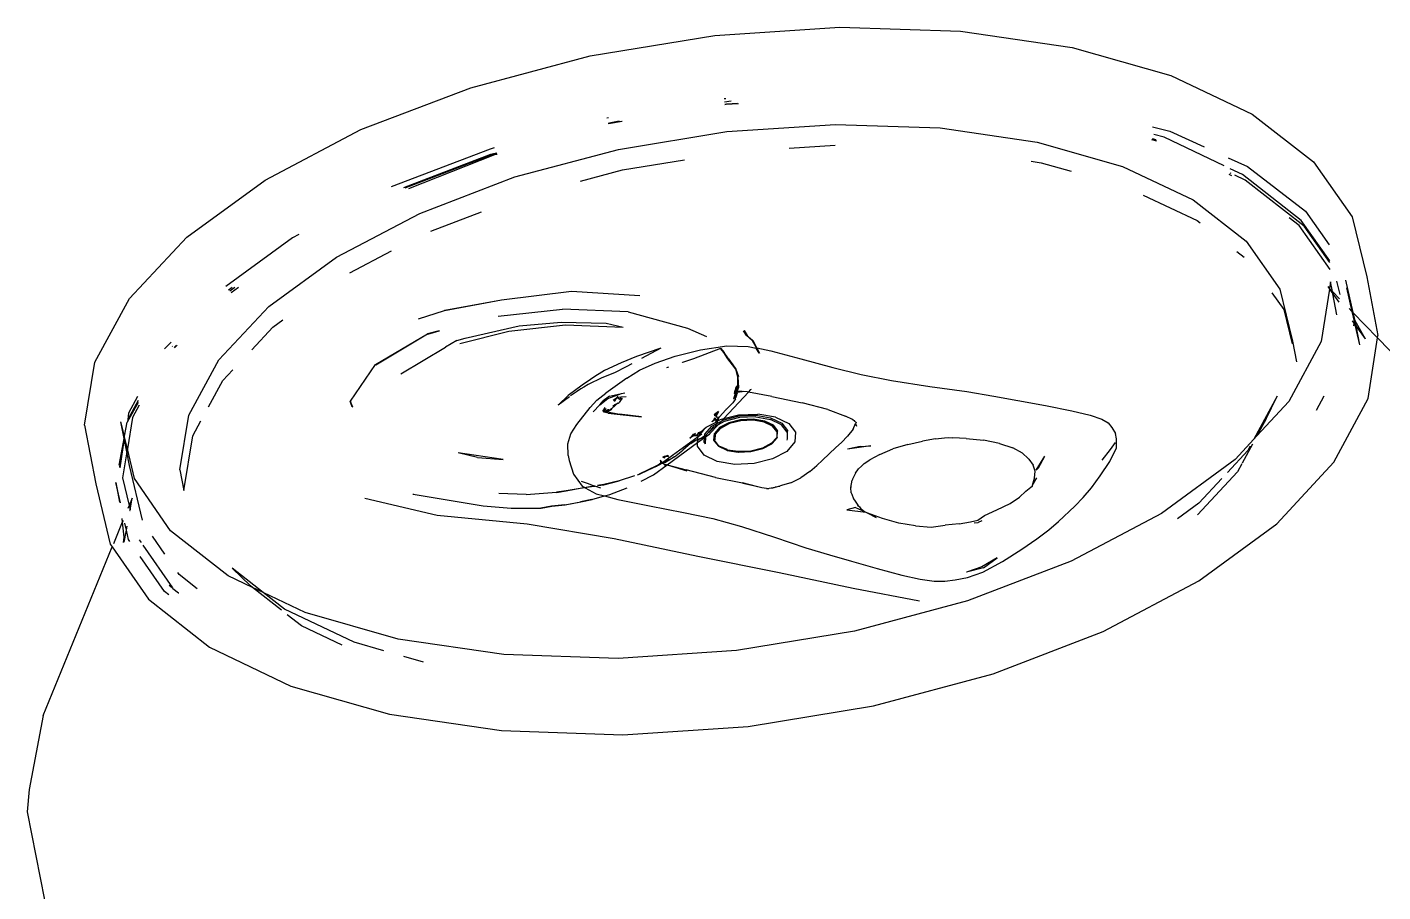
# Model space of a CAD drawing. Header units: millimetres. Extents: x -650 to 3773, y 316 to 2389.
# Drawn here: x 1419.87 to 1426.31, y 2055.08 to 2059.18 of the extents above; entities that cross this region are included whole.
import ezdxf

# ---------------------------------------------------------------- set-up
doc = ezdxf.new("R2010")
doc.units = ezdxf.units.MM

# ---------------------------------------------------------------- blocks, each defined once
blk = doc.blocks.new('A$Ca364616d')
for p, q in [((261.7521, 474.9619), (262.3457, 475.0015)), ((262.3457, 475.0015), (262.9186, 474.9822)), ((262.9186, 474.9822), (263.4487, 474.9047)), ((261.1604, 474.8649), (261.7521, 474.9619)), ((260.5932, 474.7141), (261.1604, 474.8649)), ((263.4487, 474.9047), (263.916, 474.7719)), ((263.916, 474.7719), (264.3023, 474.589)), ((260.0722, 474.5153), (260.5932, 474.7141)), ((261.8013, 474.6619), (261.7965, 474.6611)), ((261.8044, 474.6621), (261.8013, 474.6619)), ((261.7983, 474.6464), (261.8293, 474.6519)), ((261.8068, 474.6361), (261.7997, 474.6349)), ((261.8057, 474.6341), (261.7999, 474.6332)), ((261.8636, 474.638), (261.8057, 474.6341)), ((261.8595, 474.6396), (261.8068, 474.6361)), ((261.2479, 474.5711), (261.239, 474.5696)), ((261.2461, 474.5464), (261.2581, 474.5497)), ((261.3079, 474.5543), (261.2468, 474.5442)), ((261.312, 474.5531), (261.2473, 474.5425)), ((261.2581, 474.5497), (261.2983, 474.5569)), ((261.8089, 474.5058), (262.3241, 474.5402)), ((262.3241, 474.5402), (262.8213, 474.5234)), ((263.829, 474.5293), (263.9113, 474.5075)), ((264.3023, 474.589), (264.593, 474.3628)), ((259.6175, 474.2762), (260.0722, 474.5153)), ((261.2954, 474.4215), (261.8089, 474.5058)), ((262.8213, 474.5234), (263.2814, 474.4561)), ((263.8506, 474.4598), (263.8266, 474.4666)), ((263.8472, 474.4665), (263.8293, 474.4716)), ((263.8841, 474.479), (263.836, 474.4927)), ((264.1698, 474.3437), (263.8841, 474.479)), ((263.9113, 474.5075), (264.0747, 474.4331)), ((260.6858, 474.4232), (260.2156, 474.2438)), ((260.7044, 474.4282), (260.6858, 474.4232)), ((260.7163, 474.4043), (260.6879, 474.3967)), ((260.7173, 474.4023), (260.6961, 474.3967)), ((260.8031, 474.2906), (261.2954, 474.4215)), ((262.1055, 474.4267), (262.3225, 474.4412)), ((263.2814, 474.4561), (263.6869, 474.3408)), ((260.6879, 474.3967), (260.2742, 474.2388)), ((260.6961, 474.3967), (260.2812, 474.2383)), ((260.2998, 474.2367), (260.7085, 474.3966)), ((260.7085, 474.3966), (260.7188, 474.3995)), ((261.3142, 474.3239), (261.6077, 474.372)), ((263.2533, 474.3653), (263.3002, 474.3584)), ((263.3002, 474.3584), (263.4441, 474.3175)), ((263.6869, 474.3408), (264.0221, 474.1819)), ((264.1887, 474.3812), (264.2798, 474.3398)), ((264.2798, 474.3398), (264.5552, 474.1293)), ((264.593, 474.3628), (264.7768, 474.102)), ((259.2465, 474.0057), (259.6175, 474.2762)), ((260.3511, 474.118), (260.8031, 474.2906)), ((261.1146, 474.2708), (261.3142, 474.3239)), ((264.2053, 474.2968), (264.1938, 474.3023)), ((264.256, 474.3028), (264.1985, 474.33)), ((264.2031, 474.3072), (264.1987, 474.3093)), ((264.2692, 474.2759), (264.2206, 474.2989)), ((264.5358, 474.085), (264.256, 474.3028)), ((264.5498, 474.0574), (264.2692, 474.2759)), ((263.7856, 474.2052), (264.0409, 474.0843)), ((264.0221, 474.1819), (264.2743, 473.9855)), ((259.9565, 473.9103), (260.3511, 474.118)), ((260.4045, 474.0335), (260.645, 474.1253)), ((264.0409, 474.0843), (264.0561, 474.0724)), ((264.5254, 474.0603), (264.4778, 474.0974)), ((264.6709, 473.893), (264.5358, 474.085)), ((264.5552, 474.1293), (264.6678, 473.9684)), ((264.7768, 474.102), (264.8465, 473.8165)), ((259.7778, 474.0179), (259.7467, 474.0015)), ((264.6726, 473.8512), (264.5254, 474.0603)), ((264.6712, 473.885), (264.5498, 474.0574)), ((258.9735, 473.7142), (259.2465, 474.0057)), ((259.7467, 474.0015), (259.4309, 473.7711)), ((264.2743, 473.9855), (264.4337, 473.7591)), ((259.6347, 473.6755), (259.9565, 473.9103)), ((260.0188, 473.8354), (260.2172, 473.9399)), ((264.2299, 473.9371), (264.2641, 473.9104)), ((259.4609, 473.7658), (259.444, 473.7535)), ((259.4739, 473.767), (259.4493, 473.749)), ((259.4565, 473.743), (259.4917, 473.7686)), ((264.4337, 473.7591), (264.4941, 473.5113)), ((264.6697, 473.759), (264.6305, 473.5105)), ((264.6612, 473.7709), (264.6701, 473.7617)), ((264.6612, 473.7709), (264.6697, 473.759)), ((264.6701, 473.7617), (264.6697, 473.759)), ((264.6697, 473.759), (264.6858, 473.7364)), ((264.675, 473.7927), (264.6701, 473.7617)), ((264.6701, 473.7617), (264.6836, 473.7478)), ((264.6836, 473.7478), (264.675, 473.7927)), ((264.7201, 473.7332), (264.7048, 473.7962)), ((264.7456, 473.8014), (264.7801, 473.6484)), ((264.7497, 473.7656), (264.7801, 473.6484)), ((264.7497, 473.7656), (264.7757, 473.653)), ((264.8465, 473.8165), (264.8997, 473.5384)), ((258.8091, 473.413), (258.9735, 473.7142)), ((260.4692, 473.6579), (260.7397, 473.7081)), ((260.4702, 473.6583), (260.7397, 473.7081)), ((260.7397, 473.7081), (261.0713, 473.7485)), ((261.0713, 473.7485), (261.3962, 473.7285)), ((264.3966, 473.7408), (264.4524, 473.6614)), ((264.6836, 473.7478), (264.717, 473.7134)), ((264.6858, 473.7364), (264.6836, 473.7478)), ((264.6858, 473.7364), (264.7143, 473.6964)), ((264.7049, 473.6367), (264.6858, 473.7364)), ((259.3979, 473.4225), (259.6347, 473.6755)), ((260.346, 473.6185), (260.4692, 473.6579)), ((260.4692, 473.6579), (260.4702, 473.6583)), ((260.7232, 473.6311), (261.0284, 473.6632)), ((261.3405, 473.6517), (261.0284, 473.6632)), ((261.3405, 473.6517), (261.6224, 473.5739)), ((264.4524, 473.6614), (264.4921, 473.4987)), ((264.763, 473.666), (264.7757, 473.653)), ((264.7757, 473.653), (264.7801, 473.6484)), ((264.7757, 473.653), (264.7867, 473.6054)), ((264.7801, 473.6484), (264.8979, 473.527)), ((264.7801, 473.6484), (264.7883, 473.6168)), ((259.5542, 473.4715), (259.6537, 473.5778)), ((259.6537, 473.5778), (259.7017, 473.6128)), ((260.3451, 473.618), (260.346, 473.6185)), ((260.5668, 473.5262), (260.8229, 473.5848)), ((260.7741, 473.5596), (261.0427, 473.5887)), ((260.8229, 473.5848), (261.0222, 473.6016)), ((261.0222, 473.6016), (261.236, 473.5969)), ((261.0427, 473.5887), (261.3171, 473.5779)), ((261.236, 473.5969), (261.3171, 473.5779)), ((261.6224, 473.5739), (261.7125, 473.5342)), ((264.7772, 473.6082), (264.7851, 473.5969)), ((264.7851, 473.5969), (264.7829, 473.5846)), ((264.7867, 473.6054), (264.7851, 473.5969)), ((264.7851, 473.5969), (264.7903, 473.5897)), ((264.7881, 473.6135), (264.7867, 473.6054)), ((264.7867, 473.6054), (264.7903, 473.5897)), ((264.7883, 473.6168), (264.7881, 473.6135)), ((264.7881, 473.6135), (264.794, 473.5845)), ((264.7881, 473.6135), (264.8383, 473.5223)), ((264.7903, 473.5897), (264.8121, 473.4952)), ((264.7903, 473.5897), (264.794, 473.5845)), ((264.794, 473.5845), (264.8383, 473.5223)), ((264.794, 473.5845), (264.8121, 473.4952)), ((259.1712, 473.5078), (259.1402, 473.4747)), ((260.1414, 473.4009), (260.3884, 473.5473)), ((260.1424, 473.4002), (260.3884, 473.5473)), ((260.4441, 473.5602), (260.3884, 473.5473)), ((260.3886, 473.5474), (260.4441, 473.5602)), ((260.3899, 473.5458), (260.4441, 473.5602)), ((260.4451, 473.559), (260.3899, 473.5458)), ((260.5277, 473.5157), (260.4742, 473.4827)), ((260.5277, 473.5157), (260.5668, 473.5262)), ((260.5422, 473.501), (260.7741, 473.5596)), ((261.9021, 473.5385), (261.8884, 473.5614)), ((261.9029, 473.5402), (261.8884, 473.5614)), ((261.8893, 473.5631), (261.905, 473.5392)), ((261.8893, 473.5631), (261.9029, 473.5402)), ((261.8915, 473.5621), (261.905, 473.5392)), ((261.9305, 473.5135), (261.9021, 473.5385)), ((261.9314, 473.5152), (261.9021, 473.5385)), ((261.9029, 473.5402), (261.9335, 473.5141)), ((261.9029, 473.5402), (261.9314, 473.5152)), ((261.905, 473.5392), (261.9314, 473.5152)), ((261.9494, 473.4808), (261.9305, 473.5135)), ((261.9494, 473.4808), (261.9305, 473.5135)), ((261.9314, 473.5152), (261.9335, 473.5141)), ((261.9335, 473.5141), (261.9494, 473.4808)), ((264.6305, 473.5105), (264.4773, 473.2263)), ((264.4941, 473.5113), (264.5128, 473.4136)), ((264.8526, 473.2392), (264.8979, 473.527)), ((264.8979, 473.527), (264.8997, 473.5384)), ((265.4394, 472.9691), (264.8979, 473.527)), ((259.1784, 473.4889), (259.1767, 473.487)), ((259.1951, 473.492), (259.1852, 473.4813)), ((259.1873, 473.4799), (259.1996, 473.4928)), ((260.2619, 473.3568), (260.4742, 473.4827)), ((261.38, 473.4386), (261.3074, 473.4098)), ((261.4956, 473.4784), (261.38, 473.4386)), ((261.4956, 473.4784), (261.4046, 473.4294)), ((261.4683, 473.4078), (261.563, 473.4401)), ((261.563, 473.4401), (261.6847, 473.4711)), ((261.7795, 473.4764), (261.6509, 473.4278)), ((261.6847, 473.4711), (261.8086, 473.4903)), ((261.7952, 473.4578), (261.7795, 473.4764)), ((261.7803, 473.4775), (261.7952, 473.4578)), ((261.7803, 473.4775), (261.7964, 473.4584)), ((261.7812, 473.4777), (261.7964, 473.4584)), ((261.7952, 473.4578), (261.7812, 473.4777)), ((261.8138, 473.4273), (261.7952, 473.4578)), ((261.7952, 473.4578), (261.8147, 473.4282)), ((261.8147, 473.4282), (261.7964, 473.4584)), ((261.8086, 473.4903), (261.9099, 473.4872)), ((261.9099, 473.4872), (261.9484, 473.4791)), ((261.9484, 473.4791), (261.9494, 473.4808)), ((261.9484, 473.4791), (261.9513, 473.4798)), ((261.962, 473.4545), (261.9484, 473.4791)), ((261.963, 473.4563), (261.9484, 473.4791)), ((261.9494, 473.4808), (261.9648, 473.4552)), ((261.9494, 473.4808), (261.963, 473.4563)), ((261.9513, 473.4798), (262.0176, 473.4652)), ((261.9513, 473.4798), (261.9648, 473.4552)), ((262.0176, 473.4652), (262.1601, 473.4277)), ((258.7598, 473.1136), (258.8091, 473.413)), ((259.2554, 473.1611), (259.3979, 473.4225)), ((259.4169, 473.3248), (259.4641, 473.3752)), ((260.0222, 473.2272), (260.1414, 473.4009)), ((261.2287, 473.3729), (261.2033, 473.3574)), ((261.3074, 473.4098), (261.2287, 473.3729)), ((261.3304, 473.3894), (261.2755, 473.3612)), ((261.3577, 473.4041), (261.3304, 473.3894)), ((261.3341, 473.3371), (261.3941, 473.3737)), ((261.3941, 473.3737), (261.4683, 473.4078)), ((261.5322, 473.389), (261.5223, 473.3855)), ((261.5982, 473.4105), (261.5966, 473.4118)), ((261.6509, 473.4278), (261.5982, 473.4105)), ((261.8355, 473.3994), (261.8138, 473.4273)), ((261.8147, 473.4282), (261.8355, 473.3994)), ((261.8147, 473.4282), (261.8368, 473.3999)), ((261.8164, 473.4284), (261.8368, 473.3999)), ((261.8355, 473.3994), (261.8164, 473.4284)), ((261.8512, 473.379), (261.8355, 473.3994)), ((261.8525, 473.3795), (261.8355, 473.3994)), ((261.8368, 473.3999), (261.8525, 473.3795)), ((261.8368, 473.3999), (261.8512, 473.379)), ((261.8618, 473.3427), (261.8512, 473.379)), ((261.8512, 473.379), (261.8634, 473.3438)), ((261.8525, 473.3795), (261.8646, 473.3437)), ((261.8525, 473.3795), (261.8634, 473.3438)), ((261.8525, 473.3795), (261.8618, 473.3427)), ((262.1601, 473.4277), (262.3116, 473.3864)), ((262.3116, 473.3864), (262.4462, 473.3532)), ((259.3491, 473.2004), (259.4169, 473.3248)), ((261.162, 473.3303), (261.1222, 473.3033)), ((261.1509, 473.3067), (261.1299, 473.2939)), ((261.2157, 473.3373), (261.1509, 473.3067)), ((261.1874, 473.3476), (261.162, 473.3303)), ((261.2033, 473.3574), (261.1874, 473.3476)), ((261.2755, 473.3612), (261.2157, 473.3373)), ((261.3341, 473.3371), (261.2339, 473.2655)), ((261.8612, 473.291), (261.8618, 473.3427)), ((261.8634, 473.3438), (261.8618, 473.3427)), ((261.8621, 473.2918), (261.8618, 473.3427)), ((261.8618, 473.3427), (261.8642, 473.292)), ((262.4462, 473.3532), (262.5908, 473.3247)), ((262.5908, 473.3247), (262.7725, 473.2974)), ((259.0113, 473.2486), (258.9687, 473.1704)), ((261.0086, 473.208), (261.0564, 473.2537)), ((261.0617, 473.2481), (261.0086, 473.208)), ((261.1222, 473.3033), (261.0564, 473.2537)), ((261.0959, 473.2714), (261.0674, 473.252)), ((261.1168, 473.2858), (261.0959, 473.2714)), ((261.1299, 473.2939), (261.1168, 473.2858)), ((261.1925, 473.2321), (261.2339, 473.2655)), ((261.2525, 473.2516), (261.2221, 473.2287)), ((261.2443, 473.2406), (261.3085, 473.2628)), ((261.2525, 473.2516), (261.3085, 473.2628)), ((261.269, 473.2322), (261.2851, 473.2431)), ((261.2851, 473.2431), (261.274, 473.2257)), ((261.2864, 473.2452), (261.2851, 473.2431)), ((261.2864, 473.2452), (261.2881, 473.2452)), ((261.2881, 473.2452), (261.2928, 473.2515)), ((261.2881, 473.2452), (261.3052, 473.2476)), ((261.2881, 473.2452), (261.3012, 473.2373)), ((261.3041, 473.2418), (261.3012, 473.2373)), ((261.3041, 473.2418), (261.312, 473.2407)), ((261.3052, 473.2476), (261.3307, 473.2487)), ((261.3085, 473.2628), (261.3243, 473.2668)), ((261.9122, 473.2705), (261.7947, 473.1445)), ((261.8633, 473.292), (261.8424, 473.2404)), ((261.8424, 473.2404), (261.8484, 473.2588)), ((261.8642, 473.292), (261.8434, 473.2405)), ((261.8633, 473.292), (261.8434, 473.2405)), ((261.8453, 473.2632), (261.8476, 473.2716)), ((261.8453, 473.2632), (261.8484, 473.2588)), ((261.8486, 473.2796), (261.8471, 473.276)), ((261.8471, 473.276), (261.8476, 473.2716)), ((261.8476, 473.2716), (261.8486, 473.2796)), ((261.8476, 473.2716), (261.8512, 473.2717)), ((261.8484, 473.2588), (261.8476, 473.2716)), ((261.8484, 473.2588), (261.8612, 473.291)), ((261.8512, 473.2717), (261.8484, 473.2588)), ((261.8525, 473.2899), (261.8486, 473.2796)), ((261.8512, 473.2717), (261.8486, 473.2796)), ((261.85, 473.2386), (261.8513, 473.2441)), ((261.8512, 473.2717), (261.8525, 473.2899)), ((261.8513, 473.2441), (261.8525, 473.2464)), ((261.8525, 473.2464), (261.8513, 473.2441)), ((261.8523, 473.2489), (261.8544, 473.2551)), ((261.8523, 473.2489), (261.8535, 473.2544)), ((261.8525, 473.2464), (261.8523, 473.2489)), ((261.8525, 473.2899), (261.8568, 473.3007)), ((261.8525, 473.2899), (261.8559, 473.2842)), ((261.8544, 473.2551), (261.8525, 473.2464)), ((261.8535, 473.2544), (261.8525, 473.2464)), ((261.8573, 473.2653), (261.8535, 473.2544)), ((261.8535, 473.2544), (261.8544, 473.2551)), ((261.8544, 473.2551), (261.8573, 473.2653)), ((261.8559, 473.2842), (261.8568, 473.3007)), ((261.8573, 473.2653), (261.8587, 473.2695)), ((261.8573, 473.2653), (261.8578, 473.2664)), ((261.8578, 473.2664), (261.8587, 473.2695)), ((261.8617, 473.2754), (261.8587, 473.2695)), ((261.8587, 473.2695), (261.8812, 473.2738)), ((261.8612, 473.291), (261.8621, 473.2918)), ((261.8812, 473.2738), (261.8617, 473.2754)), ((261.8812, 473.2738), (261.8884, 473.2752)), ((261.9052, 473.2718), (261.8812, 473.2738)), ((261.9122, 473.2705), (261.9052, 473.2718)), ((261.9122, 473.2705), (261.9237, 473.2828)), ((262.0225, 473.2496), (261.9122, 473.2705)), ((261.9237, 473.2828), (261.9255, 473.2847)), ((262.0225, 473.2496), (262.1668, 473.2191)), ((262.7725, 473.2974), (262.9486, 473.2725)), ((262.9486, 473.2725), (263.0764, 473.2514)), ((263.0764, 473.2514), (263.1896, 473.2304)), ((264.4205, 473.2511), (264.3102, 473.0465)), ((264.3686, 473.1433), (264.4205, 473.2511)), ((264.6427, 473.2513), (264.6056, 473.1822)), ((258.9638, 473.1288), (259.0166, 473.2218)), ((259.0149, 473.2304), (258.9656, 473.1401)), ((259.0193, 473.2077), (258.988, 473.1503)), ((260.0313, 473.1997), (260.0211, 473.2262)), ((260.0211, 473.2262), (260.0324, 473.2003)), ((260.0324, 473.2003), (260.0222, 473.2272)), ((260.0313, 473.1997), (260.0222, 473.2272)), ((260.0324, 473.2003), (260.0234, 473.2267)), ((260.0313, 473.1997), (260.0234, 473.2267)), ((260.0324, 473.2003), (260.0336, 473.1993)), ((261.0964, 473.1165), (261.1596, 473.1966)), ((261.1596, 473.1966), (261.1925, 473.2321)), ((261.1748, 473.176), (261.2058, 473.2092)), ((261.2058, 473.2092), (261.2443, 473.2406)), ((261.2058, 473.2092), (261.2221, 473.2287)), ((261.2183, 473.1823), (261.2211, 473.1829)), ((261.2211, 473.1829), (261.2269, 473.19)), ((261.2211, 473.1829), (261.2282, 473.1867)), ((261.2234, 473.18), (261.2211, 473.1829)), ((261.2234, 473.18), (261.2249, 473.1809)), ((261.2272, 473.1752), (261.2234, 473.18)), ((261.2282, 473.1778), (261.2234, 473.18)), ((261.2249, 473.1809), (261.231, 473.1797)), ((261.2269, 473.19), (261.232, 473.1979)), ((261.2369, 473.1912), (261.2269, 473.19)), ((261.2269, 473.19), (261.2282, 473.1867)), ((261.2282, 473.1778), (261.2272, 473.1752)), ((261.2282, 473.1867), (261.2369, 473.1912)), ((261.2282, 473.1867), (261.231, 473.1797)), ((261.23, 473.177), (261.2282, 473.1778)), ((261.231, 473.1797), (261.23, 473.177)), ((261.231, 473.1797), (261.2317, 473.178)), ((261.2335, 473.1792), (261.231, 473.1797)), ((261.2317, 473.178), (261.2335, 473.1792)), ((261.2317, 473.178), (261.2326, 473.1759)), ((261.2332, 473.1742), (261.2383, 473.1782)), ((261.2434, 473.1855), (261.2335, 473.1792)), ((261.2335, 473.1792), (261.2383, 473.1782)), ((261.2383, 473.1782), (261.2485, 473.1864)), ((261.2383, 473.1782), (261.2432, 473.1768)), ((261.2621, 473.1901), (261.2432, 473.1768)), ((261.2595, 473.1854), (261.2432, 473.1768)), ((261.2485, 473.1864), (261.2434, 473.1855)), ((261.2621, 473.1901), (261.2595, 473.1854)), ((261.2812, 473.2079), (261.2621, 473.1901)), ((261.2672, 473.2039), (261.277, 473.211)), ((261.277, 473.211), (261.2916, 473.2175)), ((261.2916, 473.2175), (261.2812, 473.2079)), ((261.2916, 473.2175), (261.2927, 473.2185)), ((261.2927, 473.2185), (261.2976, 473.2208)), ((261.3005, 473.2257), (261.2976, 473.2208)), ((261.312, 473.2407), (261.3005, 473.2257)), ((261.3012, 473.2373), (261.312, 473.2407)), ((261.769, 473.178), (261.7498, 473.1639)), ((261.7584, 473.1671), (261.769, 473.178)), ((261.769, 473.178), (261.7598, 473.1624)), ((261.8049, 473.1854), (261.7738, 473.1527)), ((261.8049, 473.1854), (261.8369, 473.22)), ((261.8066, 473.1899), (261.8049, 473.1854)), ((261.85, 473.2386), (261.8369, 473.22)), ((261.8407, 473.2399), (261.8424, 473.2404)), ((262.2882, 473.1876), (262.1668, 473.2191)), ((262.2882, 473.1876), (262.3726, 473.1556)), ((263.1896, 473.2304), (263.3221, 473.2061)), ((263.3221, 473.2061), (263.4459, 473.182)), ((263.4459, 473.182), (263.533, 473.1613)), ((264.4773, 473.2263), (264.325, 473.0624)), ((264.6903, 472.9378), (264.8526, 473.2392)), ((258.7598, 473.1136), (258.814, 472.8353)), ((258.9486, 473.0498), (258.933, 473.1296)), ((258.9508, 473.0617), (258.933, 473.1296)), ((258.9508, 473.0617), (258.9632, 473.1278)), ((258.9632, 473.1278), (258.9638, 473.1288)), ((258.988, 473.1503), (258.9635, 473.0012)), ((258.9656, 473.1401), (258.9638, 473.1288)), ((258.9687, 473.1704), (258.9656, 473.1401)), ((259.2128, 472.9012), (259.2554, 473.1611)), ((259.2744, 473.0633), (259.3128, 473.1337)), ((261.0693, 473.0722), (261.0964, 473.1165)), ((261.2332, 473.1742), (261.2272, 473.1752)), ((261.2326, 473.1759), (261.23, 473.177)), ((261.2326, 473.1759), (261.2332, 473.1742)), ((261.2459, 473.1699), (261.2332, 473.1742)), ((261.2432, 473.1768), (261.2997, 473.1658)), ((261.2459, 473.1699), (261.4039, 473.1525)), ((261.4039, 473.1525), (261.2997, 473.1658)), ((261.7109, 473.1046), (261.7576, 473.1278)), ((261.7675, 473.1154), (261.7289, 473.0739)), ((261.7372, 473.1082), (261.758, 473.1198)), ((261.7377, 473.1295), (261.7493, 473.1408)), ((261.7554, 473.1405), (261.7377, 473.1295)), ((261.7493, 473.1408), (261.7521, 473.1501)), ((261.7493, 473.1408), (261.7554, 473.1405)), ((261.7498, 473.1639), (261.7584, 473.1671)), ((261.7517, 473.1582), (261.7498, 473.1639)), ((261.7498, 473.1639), (261.7598, 473.1624)), ((261.7517, 473.1582), (261.7598, 473.1624)), ((261.7521, 473.1501), (261.7554, 473.1405)), ((261.7675, 473.1154), (261.7528, 473.1076)), ((261.758, 473.1198), (261.7549, 473.112)), ((261.7549, 473.112), (261.7602, 473.1158)), ((261.7602, 473.1158), (261.7549, 473.112)), ((261.7558, 473.133), (261.7711, 473.1481)), ((261.7636, 473.1399), (261.7558, 473.133)), ((261.7646, 473.1371), (261.7558, 473.133)), ((261.7558, 473.133), (261.7576, 473.1278)), ((261.7596, 473.1305), (261.7576, 473.1278)), ((261.758, 473.1198), (261.762, 473.1207)), ((261.7602, 473.1158), (261.758, 473.1198)), ((261.7584, 473.1671), (261.7598, 473.1624)), ((261.7646, 473.1371), (261.7596, 473.1305)), ((261.7596, 473.1305), (261.7648, 473.1332)), ((261.7601, 473.1533), (261.7598, 473.1624)), ((261.7633, 473.1489), (261.7598, 473.1624)), ((261.7601, 473.1533), (261.7633, 473.1489)), ((261.762, 473.1207), (261.7602, 473.1158)), ((261.762, 473.1207), (261.7841, 473.1331)), ((261.762, 473.1207), (261.7649, 473.1286)), ((261.7636, 473.1399), (261.7738, 473.1527)), ((261.7646, 473.1371), (261.7636, 473.1399)), ((261.7711, 473.1481), (261.7646, 473.1371)), ((261.7646, 473.1371), (261.7661, 473.1342)), ((261.7648, 473.1332), (261.7661, 473.1342)), ((261.7649, 473.1286), (261.7648, 473.1332)), ((261.7661, 473.1342), (261.7711, 473.1481)), ((261.7661, 473.1342), (261.7783, 473.1404)), ((261.7841, 473.1331), (261.7675, 473.1154)), ((261.7971, 473.1312), (261.7675, 473.1154)), ((261.7711, 473.1481), (261.772, 473.1507)), ((261.7738, 473.1527), (261.772, 473.1507)), ((261.8178, 473.1251), (261.7737, 473.1017)), ((261.7755, 473.0989), (261.8191, 473.1221)), ((261.7783, 473.1404), (261.7947, 473.1445)), ((261.821, 473.1206), (261.7785, 473.098)), ((261.7947, 473.1445), (261.7841, 473.1331)), ((261.7841, 473.1331), (261.7945, 473.1387)), ((261.7945, 473.1387), (261.8678, 473.157)), ((261.7947, 473.1445), (261.8645, 473.162)), ((261.8695, 473.1493), (261.7971, 473.1312)), ((261.8742, 473.1393), (261.8178, 473.1251)), ((261.8191, 473.1221), (261.8749, 473.136)), ((261.8755, 473.1343), (261.821, 473.1206)), ((261.8645, 473.162), (261.9565, 473.1661)), ((261.8678, 473.157), (261.9459, 473.1605)), ((261.9465, 473.1527), (261.8695, 473.1493)), ((261.9343, 473.1419), (261.8742, 473.1393)), ((261.8749, 473.136), (261.9344, 473.1387)), ((261.9336, 473.1369), (261.8755, 473.1343)), ((261.9864, 473.128), (261.9336, 473.1369)), ((261.989, 473.1327), (261.9343, 473.1419)), ((261.9344, 473.1387), (261.9885, 473.1296)), ((261.9459, 473.1605), (262.017, 473.1485)), ((261.9465, 473.1527), (262.0167, 473.1409)), ((262.0401, 473.152), (261.9565, 473.1661)), ((262.0259, 473.109), (261.9864, 473.128)), ((261.9885, 473.1296), (262.029, 473.1101)), ((262.03, 473.1131), (261.989, 473.1327)), ((262.0692, 473.1157), (262.0167, 473.1409)), ((262.017, 473.1485), (262.0703, 473.123)), ((262.0509, 473.0859), (262.03, 473.1131)), ((262.0401, 473.152), (262.1027, 473.122)), ((262.096, 473.0809), (262.0692, 473.1157)), ((262.0703, 473.123), (262.0975, 473.0877)), ((262.1027, 473.122), (262.1348, 473.0804)), ((262.4059, 473.1398), (262.3726, 473.1556)), ((262.4165, 473.1313), (262.4059, 473.1398)), ((262.4084, 473.0949), (262.4198, 473.121)), ((262.4165, 473.1313), (262.4154, 473.1349)), ((262.419, 473.1294), (262.4165, 473.1313)), ((262.419, 473.1294), (262.4209, 473.1231)), ((262.4209, 473.1231), (262.4198, 473.121)), ((262.4198, 473.121), (262.4214, 473.1159)), ((262.4226, 473.1275), (262.4209, 473.1231)), ((262.4214, 473.1159), (262.4237, 473.1083)), ((263.533, 473.1613), (263.5889, 473.1424)), ((263.5889, 473.1424), (263.6196, 473.1239)), ((263.6196, 473.1239), (263.6371, 473.1021)), ((264.3686, 473.1433), (264.325, 473.0624)), ((258.9248, 472.9231), (258.9486, 473.0498)), ((258.9486, 473.0498), (258.9267, 472.9152)), ((258.9486, 473.0498), (258.9278, 472.9104)), ((258.9486, 473.0498), (258.9501, 473.0577)), ((258.961, 472.9861), (258.9486, 473.0498)), ((258.9501, 473.0577), (258.9508, 473.0617)), ((258.9635, 473.0012), (258.9501, 473.0577)), ((259.2318, 472.8035), (259.2744, 473.0633)), ((261.055, 473.0242), (261.0693, 473.0722)), ((261.4993, 472.9334), (261.6725, 473.0599)), ((261.6503, 473.0714), (261.6328, 473.0515)), ((261.6542, 473.0643), (261.6328, 473.0515)), ((261.6328, 473.0515), (261.6468, 473.0634)), ((261.6607, 473.0738), (261.6468, 473.0634)), ((261.6468, 473.0634), (261.6503, 473.0714)), ((261.6542, 473.0643), (261.6468, 473.0634)), ((261.6503, 473.0714), (261.6607, 473.0738)), ((261.6542, 473.0643), (261.6607, 473.0738)), ((261.6542, 473.0643), (261.6696, 473.0692)), ((261.6542, 473.0643), (261.6708, 473.0631)), ((261.688, 473.0839), (261.6696, 473.0692)), ((261.6696, 473.0692), (261.6749, 473.0784)), ((261.6708, 473.0631), (261.6696, 473.0692)), ((261.6704, 473.0309), (261.7035, 473.0551)), ((261.6716, 473.047), (261.6725, 473.0599)), ((261.6725, 473.0599), (261.6888, 473.0786)), ((261.6725, 473.0599), (261.6907, 473.0726)), ((261.6749, 473.0784), (261.688, 473.0839)), ((261.6936, 473.0551), (261.6807, 473.0481)), ((261.6807, 473.0481), (261.6936, 473.054)), ((261.688, 473.0839), (261.7018, 473.0961)), ((261.6901, 473.0804), (261.688, 473.0839)), ((261.6888, 473.0786), (261.6901, 473.0804)), ((261.7018, 473.0961), (261.6901, 473.0804)), ((261.704, 473.0631), (261.6936, 473.0551)), ((261.6936, 473.054), (261.704, 473.0631)), ((261.6936, 473.0551), (261.6936, 473.054)), ((261.7017, 473.0306), (261.7035, 473.0551)), ((261.7018, 473.0961), (261.7109, 473.1046)), ((261.7035, 473.0551), (261.704, 473.0631)), ((261.7035, 473.0551), (261.7081, 473.0585)), ((261.704, 473.0631), (261.7046, 473.0702)), ((261.7077, 473.0658), (261.704, 473.0631)), ((261.7046, 473.0702), (261.7372, 473.1082)), ((261.7081, 473.0585), (261.7056, 473.0245)), ((261.7077, 473.0658), (261.7122, 473.0685)), ((261.7081, 473.0585), (261.728, 473.073)), ((261.7085, 473.0637), (261.7081, 473.0585)), ((261.7122, 473.0685), (261.7085, 473.0637)), ((261.7146, 473.0708), (261.7122, 473.0685)), ((261.7406, 473.1011), (261.7146, 473.0708)), ((261.7292, 473.0844), (261.7146, 473.0708)), ((261.7289, 473.0739), (261.728, 473.073)), ((261.7436, 473.0992), (261.7292, 473.0844)), ((261.7494, 473.1058), (261.7406, 473.1011)), ((261.7463, 473.1002), (261.7436, 473.0992)), ((261.7463, 473.1002), (261.7494, 473.1058)), ((261.7486, 473.0725), (261.7464, 473.042)), ((261.7512, 473.0731), (261.7486, 473.0725)), ((261.749, 473.0432), (261.7507, 473.07)), ((261.7494, 473.1058), (261.7528, 473.1076)), ((261.7507, 473.07), (261.7512, 473.0731)), ((261.7737, 473.1017), (261.7512, 473.0731)), ((261.7512, 473.0731), (261.7755, 473.0989)), ((261.7543, 473.0698), (261.7523, 473.0434)), ((261.7549, 473.112), (261.7528, 473.1076)), ((261.7785, 473.098), (261.7543, 473.0698)), ((262.0212, 473.0277), (262.044, 473.0533)), ((262.0236, 473.0262), (262.0475, 473.0531)), ((262.0461, 473.0827), (262.0259, 473.109)), ((262.029, 473.1101), (262.048, 473.0863)), ((262.0458, 473.0563), (262.044, 473.0533)), ((262.0461, 473.0827), (262.0458, 473.0563)), ((262.048, 473.0863), (262.0461, 473.0827)), ((262.0475, 473.0531), (262.0487, 473.0554)), ((262.0476, 473.0541), (262.0475, 473.0531)), ((262.0487, 473.0554), (262.0476, 473.0541)), ((262.0497, 473.0833), (262.048, 473.0863)), ((262.0487, 473.0554), (262.0497, 473.0833)), ((262.0497, 473.0833), (262.0509, 473.0859)), ((262.096, 473.0809), (262.0946, 473.048)), ((262.0975, 473.0877), (262.096, 473.0809)), ((262.1348, 473.0804), (262.1314, 473.0338)), ((262.3531, 473.0315), (262.3819, 473.0612)), ((262.4084, 473.0949), (262.3819, 473.0612)), ((262.7992, 473.0478), (262.8427, 473.0528)), ((262.8427, 473.0528), (262.8588, 473.0543)), ((262.8588, 473.0543), (262.8817, 473.054)), ((262.9456, 473.0502), (262.8817, 473.054)), ((262.9456, 473.0502), (263.0271, 473.0416)), ((263.6371, 473.1021), (263.6533, 473.0735)), ((263.6581, 473.0489), (263.6533, 473.0735)), ((263.6579, 473.006), (263.6581, 473.0489)), ((264.325, 473.0624), (264.3102, 473.0465)), ((258.961, 472.9861), (258.9408, 472.8636)), ((258.9635, 473.0012), (258.961, 472.9861)), ((258.9735, 472.9215), (258.961, 472.9861)), ((258.997, 472.8597), (258.9635, 473.0012)), ((261.0563, 472.9697), (261.055, 473.0242)), ((261.526, 472.9253), (261.6704, 473.0309)), ((261.56, 472.9628), (261.6004, 472.9955)), ((261.6358, 473.0256), (261.6004, 472.9955)), ((261.6377, 473.0262), (261.6358, 473.0256)), ((261.652, 473.0363), (261.6377, 473.0262)), ((261.6377, 473.0262), (261.652, 473.0363)), ((261.6562, 473.0405), (261.652, 473.0363)), ((261.659, 473.039), (261.652, 473.0363)), ((261.652, 473.0363), (261.659, 473.039)), ((261.6652, 473.0429), (261.6562, 473.0405)), ((261.6562, 473.0405), (261.659, 473.039)), ((261.6652, 473.0429), (261.659, 473.039)), ((261.6666, 473.0433), (261.6652, 473.0429)), ((261.6716, 473.047), (261.6666, 473.0433)), ((261.6666, 473.0433), (261.6713, 473.0434)), ((261.6691, 473.0133), (261.6704, 473.0309)), ((261.7012, 472.9717), (261.6691, 473.0133)), ((261.6704, 473.0309), (261.6713, 473.0434)), ((261.6713, 473.0434), (261.6716, 473.047)), ((261.6713, 473.0434), (261.6744, 473.0445)), ((261.6737, 473.0483), (261.6716, 473.047)), ((261.6737, 473.0483), (261.6744, 473.0445)), ((261.6807, 473.0481), (261.6744, 473.0445)), ((261.7017, 473.0306), (261.7056, 473.0245)), ((261.7464, 473.042), (261.7673, 473.0148)), ((261.7699, 473.0163), (261.749, 473.0432)), ((261.7693, 473.013), (261.7673, 473.0148)), ((261.7693, 473.013), (261.8083, 472.9951)), ((261.7699, 473.0163), (261.7723, 473.0141)), ((261.8098, 472.9972), (261.7723, 473.0141)), ((261.8083, 472.9951), (261.8098, 472.9935)), ((261.8119, 472.9951), (261.8098, 472.9972)), ((261.8098, 472.9935), (261.863, 472.9859)), ((261.8635, 472.9881), (261.8119, 472.9951)), ((261.863, 472.9859), (261.8647, 472.9862)), ((261.8639, 472.9844), (261.863, 472.9859)), ((261.9225, 472.9908), (261.8635, 472.9881)), ((261.8635, 472.9881), (261.8647, 472.9862)), ((261.9233, 472.987), (261.8639, 472.9844)), ((261.8647, 472.9862), (261.9231, 472.9886)), ((261.9779, 473.0046), (261.9225, 472.9908)), ((261.9231, 472.9886), (261.9772, 473.0024)), ((261.9791, 473.001), (261.9233, 472.987)), ((261.9772, 473.0024), (261.9795, 473.0027)), ((262.0212, 473.0277), (261.9779, 473.0046)), ((261.9795, 473.0027), (261.9791, 473.001)), ((261.9795, 473.0027), (262.0227, 473.0242)), ((262.0227, 473.0242), (262.0236, 473.0262)), ((262.0931, 472.9891), (262.0256, 472.9533)), ((262.1314, 473.0338), (262.0931, 472.9891)), ((262.0946, 473.048), (262.0932, 473.0418)), ((262.3269, 473.0071), (262.295, 472.977)), ((262.3531, 473.0315), (262.3269, 473.0071)), ((262.4928, 473.0148), (262.3823, 472.9995)), ((262.4423, 473.0114), (262.3823, 472.9995)), ((262.4423, 473.0114), (262.4928, 473.0148)), ((262.5349, 472.9739), (262.5975, 473.0005)), ((262.6677, 473.0221), (262.5975, 473.0005)), ((262.6677, 473.0221), (262.7376, 473.038)), ((262.7992, 473.0478), (262.7376, 473.038)), ((263.1031, 473.0268), (263.0271, 473.0416)), ((263.1031, 473.0268), (263.1669, 473.0064)), ((263.212, 472.9811), (263.1669, 473.0064)), ((263.5899, 472.9468), (263.6302, 472.9977)), ((263.6263, 472.9414), (263.6579, 473.006)), ((263.6302, 472.9977), (263.6532, 473.0307)), ((264.2813, 472.9929), (264.1852, 472.8894)), ((264.3102, 473.0465), (264.2213, 472.9508)), ((264.3042, 473.0238), (264.2553, 472.933)), ((264.2924, 473.0134), (264.2813, 472.9929)), ((259.0349, 472.6625), (258.9735, 472.9215)), ((260.7479, 472.9509), (260.5339, 472.9827)), ((260.6257, 472.96), (260.5339, 472.9827)), ((260.6257, 472.96), (260.7479, 472.9509)), ((261.0563, 472.9697), (261.061, 472.945)), ((261.061, 472.945), (261.0807, 472.8812)), ((261.4754, 472.9201), (261.3933, 472.8813)), ((261.4617, 472.8782), (261.526, 472.9253)), ((261.4748, 472.9196), (261.4961, 472.9326)), ((261.4961, 472.9326), (261.4789, 472.9199)), ((261.4789, 472.9199), (261.4943, 472.9281)), ((261.4932, 472.9474), (261.4955, 472.9398)), ((261.4932, 472.9474), (261.5053, 472.9346)), ((261.5012, 472.9322), (261.4943, 472.9281)), ((261.4961, 472.9326), (261.4955, 472.9398)), ((261.4961, 472.9326), (261.4993, 472.9334)), ((261.5012, 472.9322), (261.4993, 472.9334)), ((261.5031, 472.9322), (261.5012, 472.9322)), ((261.5053, 472.9346), (261.5031, 472.9322)), ((261.5064, 472.9312), (261.5031, 472.9322)), ((261.5103, 472.9356), (261.5053, 472.9346)), ((261.5053, 472.9346), (261.5062, 472.9336)), ((261.5054, 472.9609), (261.5185, 472.966)), ((261.5122, 472.965), (261.5054, 472.9609)), ((261.5054, 472.9609), (261.5135, 472.958)), ((261.5062, 472.9336), (261.5064, 472.9312)), ((261.5064, 472.9312), (261.5082, 472.9307)), ((261.5082, 472.9307), (261.5093, 472.9303)), ((261.5093, 472.9303), (261.5167, 472.9226)), ((261.5093, 472.9303), (261.526, 472.9253)), ((261.5167, 472.9414), (261.5103, 472.9356)), ((261.5167, 472.9414), (261.5103, 472.9356)), ((261.5234, 472.9408), (261.5103, 472.9356)), ((261.5103, 472.9356), (261.5175, 472.9379)), ((261.5185, 472.966), (261.5122, 472.965)), ((261.5135, 472.958), (261.5185, 472.966)), ((261.5234, 472.9408), (261.5167, 472.9414)), ((261.5175, 472.9379), (261.5234, 472.9408)), ((261.5185, 472.966), (261.5312, 472.9715)), ((261.5185, 472.966), (261.5325, 472.9654)), ((261.5353, 472.9506), (261.5234, 472.9408)), ((261.5234, 472.9408), (261.5359, 472.9468)), ((261.526, 472.9253), (261.6185, 472.8973)), ((261.526, 472.9253), (261.6159, 472.9009)), ((261.5325, 472.9654), (261.5312, 472.9715)), ((261.5353, 472.9506), (261.5359, 472.9468)), ((261.56, 472.9628), (261.5359, 472.9468)), ((261.7638, 472.9416), (261.7012, 472.9717)), ((261.8474, 472.9275), (261.7638, 472.9416)), ((261.9394, 472.9316), (261.8474, 472.9275)), ((262.0256, 472.9533), (261.9394, 472.9316)), ((262.2022, 472.8942), (262.2362, 472.9228)), ((262.2624, 472.9471), (262.2362, 472.9228)), ((262.2624, 472.9471), (262.295, 472.977)), ((262.4611, 472.9308), (262.4475, 472.9182)), ((262.4611, 472.9308), (262.4871, 472.9485)), ((262.5349, 472.9739), (262.4871, 472.9485)), ((263.212, 472.9811), (263.24, 472.956)), ((263.2416, 472.9537), (263.24, 472.956)), ((263.2432, 472.9521), (263.2416, 472.9537)), ((263.2432, 472.9521), (263.2624, 472.9243)), ((263.2718, 472.8954), (263.2624, 472.9243)), ((263.2779, 472.8998), (263.3177, 472.9657)), ((263.2884, 472.9115), (263.3177, 472.9657)), ((263.581, 472.8723), (263.6263, 472.9414)), ((264.2213, 472.9508), (263.8721, 472.6948)), ((264.254, 472.9306), (264.2333, 472.8923)), ((264.4191, 472.6458), (264.6903, 472.9378)), ((258.9408, 472.8636), (258.9719, 472.7321)), ((259.169, 472.6128), (258.997, 472.8597)), ((259.2128, 472.9012), (259.2318, 472.8035)), ((261.0807, 472.8812), (261.122, 472.8237)), ((261.3713, 472.8725), (261.2983, 472.8493)), ((261.3932, 472.8795), (261.3837, 472.8765)), ((261.3928, 472.8809), (261.4748, 472.9196)), ((261.4754, 472.9192), (261.3932, 472.8795)), ((261.4754, 472.9182), (261.3932, 472.8795)), ((261.4026, 472.8477), (261.4617, 472.8782)), ((261.7552, 472.8658), (261.6159, 472.9009)), ((261.7552, 472.8658), (261.8826, 472.8398)), ((262.1125, 472.8392), (262.1602, 472.8641)), ((262.2022, 472.8942), (262.1602, 472.8641)), ((262.4057, 472.8566), (262.4054, 472.8549)), ((262.4191, 472.8853), (262.4057, 472.8566)), ((262.4191, 472.8853), (262.434, 472.9056)), ((262.4475, 472.9182), (262.434, 472.9056)), ((263.2595, 472.8282), (263.2804, 472.8628)), ((263.2595, 472.8282), (263.27, 472.8616)), ((263.27, 472.8616), (263.2718, 472.8954)), ((263.2884, 472.9115), (263.2779, 472.8998)), ((263.5398, 472.8161), (263.581, 472.8723)), ((264.2333, 472.8923), (264.0429, 472.6874)), ((264.1582, 472.8604), (264.0487, 472.7426)), ((258.814, 472.8353), (258.8817, 472.5492)), ((258.9308, 472.7453), (258.9096, 472.8419)), ((258.9096, 472.8419), (258.9268, 472.7485)), ((260.8562, 472.7838), (261.0012, 472.7951)), ((261.0007, 472.7939), (261.0461, 472.802)), ((261.0459, 472.8013), (261.0007, 472.7939)), ((261.0461, 472.802), (261.0012, 472.7955)), ((261.0012, 472.7951), (261.0459, 472.8013)), ((261.0459, 472.8013), (261.0012, 472.7955)), ((261.0459, 472.8013), (261.113, 472.8138)), ((261.1131, 472.8137), (261.0459, 472.8013)), ((261.1127, 472.8123), (261.0459, 472.8013)), ((261.1131, 472.8137), (261.0461, 472.802)), ((261.1346, 472.817), (261.1127, 472.8123)), ((261.113, 472.8138), (261.1785, 472.8243)), ((261.113, 472.8138), (261.1346, 472.817)), ((261.1785, 472.8243), (261.1131, 472.8137)), ((261.1783, 472.8234), (261.1131, 472.8137)), ((261.1172, 472.8484), (261.1455, 472.8376)), ((261.122, 472.8237), (261.1346, 472.817)), ((261.1346, 472.817), (261.1359, 472.8162)), ((261.1783, 472.8234), (261.1359, 472.8162)), ((261.1359, 472.8162), (261.1883, 472.788)), ((261.1455, 472.8376), (261.1817, 472.8244)), ((261.1783, 472.8234), (261.1817, 472.8244)), ((261.1827, 472.8241), (261.1783, 472.8234)), ((261.1811, 472.8247), (261.1785, 472.8243)), ((261.1785, 472.8243), (261.1811, 472.8247)), ((261.1785, 472.8243), (261.1812, 472.8246)), ((261.211, 472.8138), (261.1817, 472.8244)), ((261.2257, 472.8314), (261.1958, 472.8269)), ((261.1959, 472.8268), (261.2253, 472.831)), ((261.1961, 472.8266), (261.2253, 472.831)), ((261.1961, 472.8266), (261.2255, 472.8305)), ((261.2255, 472.8305), (261.1967, 472.8262)), ((261.2253, 472.8297), (261.197, 472.8259)), ((261.2253, 472.831), (261.2983, 472.8493)), ((261.2981, 472.8477), (261.2253, 472.8297)), ((261.2985, 472.8492), (261.2255, 472.8305)), ((261.2981, 472.8477), (261.2255, 472.8305)), ((261.2257, 472.8314), (261.2983, 472.8493)), ((261.2985, 472.8492), (261.2257, 472.8314)), ((261.2529, 472.7851), (261.3356, 472.8168)), ((261.9566, 472.8214), (261.8826, 472.8398)), ((261.9566, 472.8214), (261.885, 472.8362)), ((261.9758, 472.8166), (261.9566, 472.8214)), ((261.9868, 472.8151), (261.9758, 472.8166)), ((261.9973, 472.813), (261.9868, 472.8151)), ((261.9973, 472.813), (262, 472.8134)), ((262, 472.8134), (262.0391, 472.819)), ((262, 472.8134), (262.0081, 472.8123)), ((262.0231, 472.8138), (262.0391, 472.819)), ((262.0391, 472.819), (262.0617, 472.8263)), ((262.0601, 472.822), (262.0391, 472.819)), ((262.1125, 472.8392), (262.0617, 472.8263)), ((262.3968, 472.8244), (262.3974, 472.8173)), ((262.3974, 472.8173), (262.4042, 472.8523)), ((262.3997, 472.7931), (262.3974, 472.8173)), ((262.3997, 472.7931), (262.4015, 472.7887)), ((262.4054, 472.8549), (262.4042, 472.8523)), ((263.1978, 472.7716), (263.2282, 472.8001)), ((263.2282, 472.8001), (263.2594, 472.8259)), ((263.2575, 472.8214), (263.2594, 472.8259)), ((263.2594, 472.8259), (263.2595, 472.8282)), ((263.5005, 472.7696), (263.5398, 472.8161)), ((258.9719, 472.7321), (258.9658, 472.7174)), ((258.9864, 472.7676), (258.9719, 472.7321)), ((258.9719, 472.7321), (258.9766, 472.7122)), ((258.9766, 472.7122), (258.9864, 472.7676)), ((260.4343, 472.6842), (260.0908, 472.7655)), ((260.3203, 472.7868), (260.3191, 472.7871)), ((260.3203, 472.7868), (260.6527, 472.7305)), ((260.6527, 472.7305), (260.7859, 472.7204)), ((260.8562, 472.7838), (260.7265, 472.7895)), ((260.9767, 472.7294), (260.9262, 472.72)), ((260.9262, 472.72), (260.9776, 472.7292)), ((260.9271, 472.7198), (260.9776, 472.7292)), ((260.9767, 472.7294), (260.9278, 472.7185)), ((260.9784, 472.728), (260.9278, 472.7185)), ((261.0403, 472.735), (260.9767, 472.7294)), ((261.042, 472.7336), (260.9767, 472.7294)), ((260.9776, 472.7292), (261.0403, 472.735)), ((260.9776, 472.7292), (261.0412, 472.7349)), ((261.042, 472.7336), (260.9784, 472.728)), ((261.0403, 472.735), (261.1154, 472.7498)), ((261.0412, 472.7349), (261.1154, 472.7498)), ((261.1681, 472.7603), (261.1146, 472.7499)), ((261.1146, 472.7499), (261.1689, 472.7602)), ((261.1154, 472.7498), (261.1689, 472.7602)), ((261.1681, 472.7603), (261.1161, 472.7486)), ((261.1696, 472.759), (261.1161, 472.7486)), ((261.1689, 472.7602), (261.228, 472.7777)), ((261.1883, 472.788), (261.228, 472.7777)), ((261.228, 472.7777), (261.2529, 472.7851)), ((261.228, 472.7777), (261.291, 472.7614)), ((261.291, 472.7614), (261.4415, 472.7311)), ((261.4415, 472.7311), (261.6039, 472.6998)), ((262.4015, 472.7887), (262.4019, 472.7855)), ((262.4019, 472.7855), (262.4108, 472.7632)), ((262.4108, 472.7632), (262.4137, 472.7592)), ((262.4137, 472.7592), (262.4143, 472.7576)), ((262.4143, 472.7576), (262.431, 472.7345)), ((262.4345, 472.7289), (262.431, 472.7345)), ((262.4415, 472.7229), (262.4345, 472.7289)), ((263.0911, 472.7121), (263.1539, 472.7422)), ((263.1539, 472.7422), (263.1978, 472.7716)), ((263.4606, 472.7291), (263.3828, 472.6566)), ((263.4606, 472.7291), (263.5005, 472.7696)), ((264.0487, 472.7426), (263.9475, 472.6684)), ((258.9372, 472.6699), (258.9392, 472.6525)), ((258.976, 472.7093), (258.9766, 472.7122)), ((258.976, 472.7093), (258.9776, 472.7081)), ((260.8619, 472.6439), (260.4343, 472.6842)), ((260.7859, 472.7204), (260.9271, 472.7198)), ((261.6039, 472.6998), (261.7421, 472.6699)), ((261.7421, 472.6699), (261.8784, 472.6334)), ((262.4197, 472.7226), (262.3793, 472.7117)), ((262.3793, 472.7117), (262.4694, 472.7003)), ((262.4197, 472.7226), (262.4632, 472.7038)), ((262.448, 472.7155), (262.4415, 472.7229)), ((262.448, 472.7155), (262.4632, 472.7038)), ((262.4632, 472.7038), (262.4694, 472.7003)), ((262.4694, 472.7003), (262.4786, 472.696)), ((262.5478, 472.6704), (262.4786, 472.696)), ((262.5149, 472.6788), (262.4786, 472.696)), ((262.4786, 472.696), (262.5177, 472.6751)), ((262.6257, 472.6492), (262.5478, 472.6704)), ((262.9661, 472.6549), (263.0003, 472.663)), ((263.0003, 472.663), (263.0315, 472.6853)), ((263.0315, 472.6853), (263.0911, 472.7121)), ((263.8721, 472.6948), (263.4433, 472.4682)), ((258.9392, 472.6525), (258.8977, 472.5512)), ((258.943, 472.6617), (258.9392, 472.6525)), ((258.9392, 472.6525), (258.9473, 472.5822)), ((258.9491, 472.5579), (258.9593, 472.6153)), ((258.9593, 472.6153), (258.952, 472.6488)), ((258.9593, 472.6153), (258.9626, 472.6336)), ((258.9691, 472.5707), (258.9593, 472.6153)), ((259.4425, 472.3984), (259.169, 472.6128)), ((261.2739, 472.5734), (260.8619, 472.6439)), ((261.8784, 472.6334), (262.0348, 472.5825)), ((262.7049, 472.6353), (262.6257, 472.6492)), ((262.7049, 472.6353), (262.7782, 472.6302)), ((262.7782, 472.6302), (262.8452, 472.6393)), ((262.9121, 472.6449), (262.8452, 472.6393)), ((262.9121, 472.6449), (262.9661, 472.6549)), ((262.9998, 472.6501), (262.9825, 472.6485)), ((263.0014, 472.6517), (262.9998, 472.6501)), ((263.0014, 472.6517), (262.9998, 472.6501)), ((263.02, 472.6598), (263.0014, 472.6517)), ((263.2806, 472.5748), (263.3371, 472.6174)), ((263.3371, 472.6174), (263.3828, 472.6566)), ((264.0491, 472.3743), (264.4191, 472.6458)), ((258.5643, 471.7366), (258.8912, 472.5355)), ((258.8817, 472.5492), (258.8912, 472.5355)), ((258.8912, 472.5355), (259.0639, 472.2874)), ((258.9473, 472.5822), (258.9444, 472.5573)), ((258.9756, 472.5613), (258.9691, 472.5707)), ((259.0201, 472.5687), (259.0285, 472.5567)), ((259.037, 472.5444), (259.1777, 472.3422)), ((259.142, 472.5016), (259.0828, 472.5864)), ((261.671, 472.4897), (261.2739, 472.5734)), ((262.0348, 472.5825), (262.1837, 472.5321)), ((263.2088, 472.5257), (263.2806, 472.5748)), ((259.1394, 472.3245), (259.0243, 472.4908)), ((262.0573, 472.413), (261.671, 472.4897)), ((262.1837, 472.5321), (262.2971, 472.4975)), ((262.2971, 472.4975), (262.4015, 472.4682)), ((263.0923, 472.4835), (263.02, 472.4412)), ((263.0277, 472.4368), (263.0923, 472.4835)), ((263.1171, 472.4673), (263.2088, 472.5257)), ((259.2094, 472.4046), (259.2025, 472.4147)), ((259.5486, 472.3507), (259.4603, 472.4356)), ((259.6087, 472.3193), (259.4603, 472.4356)), ((262.409, 472.3385), (262.0573, 472.413)), ((262.4015, 472.4682), (262.5231, 472.4336)), ((262.5231, 472.4336), (262.6393, 472.4022)), ((263.02, 472.4412), (262.9463, 472.4153)), ((263.0277, 472.4368), (262.9463, 472.4153)), ((262.951, 472.3907), (263.0247, 472.4165)), ((263.4433, 472.4682), (262.9512, 472.2797)), ((263.0247, 472.4165), (263.1171, 472.4673)), ((259.1619, 472.3547), (259.1777, 472.3422)), ((259.1777, 472.3422), (259.1801, 472.3389)), ((259.2951, 472.3375), (259.2094, 472.4046)), ((259.5578, 472.3435), (259.4425, 472.3984)), ((259.5578, 472.3435), (259.5486, 472.3507)), ((259.6956, 472.2355), (259.5578, 472.3435)), ((259.6087, 472.3193), (259.5578, 472.3435)), ((262.6393, 472.4022), (262.7274, 472.3825)), ((262.7274, 472.3825), (262.7935, 472.373)), ((262.7935, 472.373), (262.844, 472.3729)), ((262.844, 472.3729), (262.8921, 472.3795)), ((262.8921, 472.3795), (262.951, 472.3907)), ((263.5945, 472.134), (264.0491, 472.3743)), ((259.0639, 472.2874), (259.3538, 472.06)), ((259.1606, 472.3083), (259.1394, 472.3245)), ((259.1801, 472.3389), (259.2064, 472.3182)), ((259.2064, 472.3182), (259.2079, 472.3186)), ((259.7088, 472.2408), (259.6087, 472.3193)), ((259.8071, 472.2248), (259.6087, 472.3193)), ((262.7234, 472.2785), (262.409, 472.3385)), ((262.9512, 472.2797), (262.4148, 472.1366)), ((260.0399, 472.0832), (259.7088, 472.2408)), ((259.7901, 472.1614), (259.7227, 472.2143)), ((260.2487, 472.0987), (259.8071, 472.2248)), ((259.9826, 472.0698), (259.7901, 472.1614)), ((260.7504, 472.0251), (260.2487, 472.0987)), ((262.4148, 472.1366), (261.8547, 472.0444)), ((263.073, 471.9341), (263.5945, 472.134)), ((259.3538, 472.06), (259.7403, 471.8759)), ((260.1817, 472.0427), (260.0399, 472.0832)), ((261.2927, 472.0068), (260.7504, 472.0251)), ((261.8547, 472.0444), (261.2927, 472.0068)), ((260.369, 471.9892), (260.2759, 472.0158)), ((262.5044, 471.7823), (263.073, 471.9341)), ((259.7403, 471.8759), (260.2084, 471.7422)), ((261.9108, 471.6846), (262.5044, 471.7823)), ((258.5643, 471.7366), (258.4982, 471.3844)), ((260.2084, 471.7422), (260.7401, 471.6642)), ((260.7401, 471.6642), (261.315, 471.6447)), ((261.315, 471.6447), (261.9108, 471.6846)), ((258.4982, 471.3844), (258.4878, 471.2795)), ((258.4878, 471.2795), (259.419, 466.5552))]:
    blk.add_line(p, q)

msp = doc.modelspace()

# ---------------------------------------------------------------- block references
msp.add_blockref('A$Ca364616d', (1161.387, 1584.1814))

doc.saveas('drawing.dxf')
